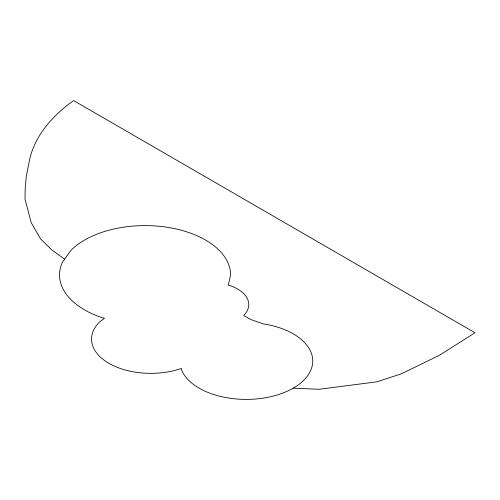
<?xml version="1.0" encoding="UTF-8"?>
<svg xmlns="http://www.w3.org/2000/svg" width="500" height="500" viewBox="0 0 500 500"><rect width="100%" height="100%" fill="white"/><g stroke="black" fill="none" stroke-linecap="round" stroke-linejoin="round"><path stroke-width="0.75" d="M293.238 388.156A66.525 38.406 0 0 0 263.412 323.894L251.2 319.7L243.681 315.506A38.013 21.95 0 0 0 229.769 285.525L228.275 285.169L230.6 274.975A85.531 49.381 0 0 0 167.206 227.275A85.531 49.381 0 0 0 70.994 250.281L62.45 262.194A85.531 49.381 0 0 0 102.3 317.738L104.494 318.263L99.5 322.019A59.275 34.225 0 0 0 108.925 363.331A59.275 34.225 0 0 0 180.475 368.769L181.356 368.381L181.938 370.938A66.525 38.406 0 0 0 293.238 388.156L319.081 389.275L376.725 381.85L400.938 373.981L439.244 355.387L475 332.769L73.637 100.594A202.488 116.906 0 0 0 28.844 163.569L26.288 176.375L25.194 188.356L25 199.019L31.181 222.594L40.613 238.981L51.581 249.756L64.612 259.175"/></g></svg>
